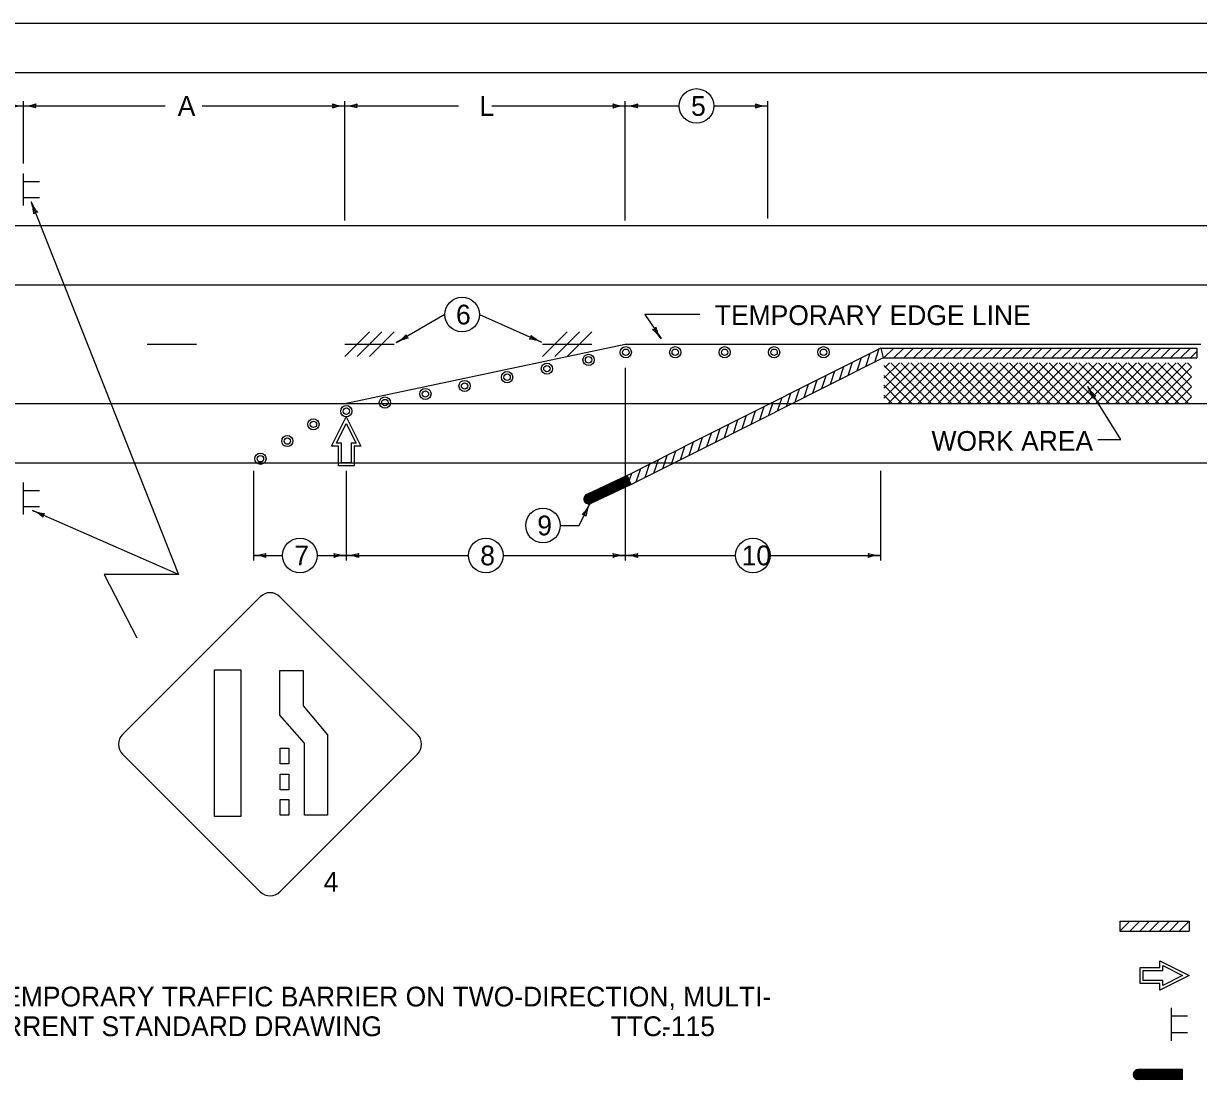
# Model space of a CAD drawing. Extents: x 998.8 to 1036.8, y 999 to 1022.5.
# Drawn here: x 1018.55 to 1030.44, y 1011.32 to 1022 of the extents above; entities that cross this region are included whole.
import ezdxf

# ---------------------------------------------------------------- set-up
doc = ezdxf.new("R2010")
doc.units = 0
for name, color, linetype in [('Level 1', 7, 'Continuous'), ('Level 10', 7, 'Continuous'), ('Level 14', 7, 'Continuous')]:
    doc.layers.add(name, color=color, linetype=linetype)

msp = doc.modelspace()

# ---------------------------------------------------------------- linework, layer by layer
at = {"layer": 'Level 1'}
for p, q in [((1018.551, 1020.583), (1018.551, 1021.216)), ((1021.801, 1020.008), (1021.801, 1021.216)), ((1024.64, 1020.008), (1024.64, 1021.216)), ((1017.11, 1021.166), (1018.551, 1021.166)), ((1018.551, 1021.166), (1019.983, 1021.166)), ((1020.359, 1021.166), (1021.801, 1021.166)), ((1021.801, 1021.166), (1022.951, 1021.166)), ((1023.289, 1021.166), (1024.64, 1021.166)), ((1024.64, 1021.166), (1025.185, 1021.166)), ((1025.535, 1021.166), (1026.082, 1021.166)), ((1026.082, 1020.027), (1026.082, 1021.213)), ((1018.551, 1020.158), (1018.551, 1020.483)), ((1018.551, 1020.401), (1018.714, 1020.401)), ((1018.551, 1020.239), (1018.714, 1020.239)), ((1007.25, 1019.958), (1035.25, 1019.958)), ((1007.137, 1019.358), (1035.137, 1019.358)), ((1022.814, 1019.056), (1022.325, 1018.772)), ((1023.164, 1019.056), (1023.793, 1018.777)), ((1025.393, 1019.058), (1024.838, 1019.058)), ((1024.838, 1019.058), (1025.001, 1018.813)), ((1021.801, 1018.633), (1022.05, 1018.881)), ((1021.926, 1018.633), (1022.175, 1018.881)), ((1022.051, 1018.633), (1022.3, 1018.881)), ((1023.801, 1018.633), (1024.05, 1018.881)), ((1023.926, 1018.633), (1024.175, 1018.881)), ((1024.051, 1018.633), (1024.3, 1018.881)), ((1019.801, 1018.758), (1020.301, 1018.758)), ((1021.801, 1018.758), (1022.301, 1018.758)), ((1021.801, 1018.158), (1024.64, 1018.758)), ((1023.801, 1018.758), (1024.301, 1018.758)), ((1027.225, 1018.718), (1026.579, 1018.393)), ((1027.225, 1018.718), (1027.757, 1018.718)), ((1027.225, 1018.718), (1027.249, 1018.618)), ((1027.257, 1018.618), (1027.357, 1018.718)), ((1027.357, 1018.618), (1027.457, 1018.718)), ((1027.457, 1018.618), (1027.557, 1018.718)), ((1027.557, 1018.618), (1027.657, 1018.718)), ((1027.657, 1018.618), (1027.757, 1018.718)), ((1027.757, 1018.718), (1028.457, 1018.718)), ((1027.757, 1018.618), (1027.857, 1018.718)), ((1027.857, 1018.618), (1027.957, 1018.718)), ((1027.957, 1018.618), (1028.057, 1018.718)), ((1028.057, 1018.618), (1028.157, 1018.718)), ((1028.157, 1018.618), (1028.257, 1018.718)), ((1028.257, 1018.618), (1028.357, 1018.718)), ((1028.357, 1018.618), (1028.457, 1018.718)), ((1028.457, 1018.718), (1029.157, 1018.718)), ((1028.457, 1018.618), (1028.557, 1018.718)), ((1028.557, 1018.618), (1028.657, 1018.718)), ((1028.657, 1018.618), (1028.757, 1018.718)), ((1028.757, 1018.618), (1028.857, 1018.718)), ((1028.857, 1018.618), (1028.957, 1018.718)), ((1028.957, 1018.618), (1029.057, 1018.718)), ((1029.057, 1018.618), (1029.157, 1018.718)), ((1029.157, 1018.718), (1029.857, 1018.718)), ((1029.157, 1018.618), (1029.257, 1018.718)), ((1029.257, 1018.618), (1029.357, 1018.718)), ((1029.357, 1018.618), (1029.457, 1018.718)), ((1029.457, 1018.618), (1029.557, 1018.718)), ((1029.557, 1018.618), (1029.657, 1018.718)), ((1029.657, 1018.618), (1029.757, 1018.718)), ((1029.757, 1018.618), (1029.857, 1018.718)), ((1029.857, 1018.718), (1030.423, 1018.718)), ((1029.857, 1018.618), (1029.957, 1018.718)), ((1029.957, 1018.618), (1030.057, 1018.718)), ((1030.057, 1018.618), (1030.157, 1018.718)), ((1030.157, 1018.618), (1030.257, 1018.718)), ((1030.257, 1018.618), (1030.357, 1018.718)), ((1030.423, 1018.718), (1030.423, 1018.618)), ((1027.249, 1018.618), (1026.624, 1018.304)), ((1027.026, 1018.618), (1026.981, 1018.483)), ((1027.115, 1018.663), (1027.071, 1018.528)), ((1027.204, 1018.708), (1027.16, 1018.573)), ((1027.249, 1018.618), (1027.249, 1018.618)), ((1027.249, 1018.618), (1027.757, 1018.618)), ((1027.757, 1018.618), (1028.457, 1018.618)), ((1028.457, 1018.618), (1029.157, 1018.618)), ((1029.157, 1018.618), (1029.857, 1018.618)), ((1029.857, 1018.618), (1030.423, 1018.618)), ((1030.357, 1018.618), (1030.423, 1018.684)), ((1024.64, 1018.516), (1024.64, 1016.57)), ((1026.758, 1018.483), (1026.713, 1018.349)), ((1026.847, 1018.528), (1026.803, 1018.394)), ((1026.936, 1018.573), (1026.892, 1018.438)), ((1027.255, 1018.312), (1027.513, 1018.569)), ((1027.255, 1018.212), (1027.613, 1018.569)), ((1027.255, 1018.412), (1027.413, 1018.569)), ((1027.639, 1018.158), (1027.255, 1018.541)), ((1027.264, 1018.52), (1027.313, 1018.569)), ((1027.301, 1018.158), (1027.713, 1018.569)), ((1027.739, 1018.158), (1027.328, 1018.569)), ((1027.401, 1018.158), (1027.813, 1018.569)), ((1027.839, 1018.158), (1027.428, 1018.569)), ((1027.501, 1018.158), (1027.913, 1018.569)), ((1027.939, 1018.158), (1027.528, 1018.569)), ((1027.601, 1018.158), (1028.013, 1018.569)), ((1028.039, 1018.158), (1027.628, 1018.569)), ((1027.701, 1018.158), (1028.113, 1018.569)), ((1028.139, 1018.158), (1027.728, 1018.569)), ((1027.801, 1018.158), (1028.213, 1018.569)), ((1028.239, 1018.158), (1027.828, 1018.569)), ((1027.901, 1018.158), (1028.313, 1018.569)), ((1028.339, 1018.158), (1027.928, 1018.569)), ((1028.001, 1018.158), (1028.413, 1018.569)), ((1028.439, 1018.158), (1028.028, 1018.569)), ((1028.101, 1018.158), (1028.513, 1018.569)), ((1028.539, 1018.158), (1028.128, 1018.569)), ((1028.201, 1018.158), (1028.613, 1018.569)), ((1028.639, 1018.158), (1028.228, 1018.569)), ((1028.301, 1018.158), (1028.713, 1018.569)), ((1028.739, 1018.158), (1028.328, 1018.569)), ((1028.401, 1018.158), (1028.813, 1018.569)), ((1028.839, 1018.158), (1028.428, 1018.569)), ((1028.501, 1018.158), (1028.913, 1018.569)), ((1028.939, 1018.158), (1028.528, 1018.569)), ((1028.601, 1018.158), (1029.013, 1018.569)), ((1029.039, 1018.158), (1028.628, 1018.569)), ((1028.701, 1018.158), (1029.113, 1018.569)), ((1029.139, 1018.158), (1028.728, 1018.569)), ((1028.801, 1018.158), (1029.213, 1018.569)), ((1029.239, 1018.158), (1028.828, 1018.569)), ((1028.901, 1018.158), (1029.313, 1018.569)), ((1029.339, 1018.158), (1028.928, 1018.569)), ((1029.001, 1018.158), (1029.413, 1018.569)), ((1029.439, 1018.158), (1029.028, 1018.569)), ((1029.101, 1018.158), (1029.513, 1018.569)), ((1029.539, 1018.158), (1029.128, 1018.569)), ((1029.201, 1018.158), (1029.613, 1018.569)), ((1029.639, 1018.158), (1029.228, 1018.569)), ((1029.301, 1018.158), (1029.713, 1018.569)), ((1029.739, 1018.158), (1029.328, 1018.569)), ((1029.401, 1018.158), (1029.813, 1018.569)), ((1029.839, 1018.158), (1029.428, 1018.569)), ((1029.501, 1018.158), (1029.913, 1018.569)), ((1029.939, 1018.158), (1029.528, 1018.569)), ((1029.601, 1018.158), (1030.013, 1018.569)), ((1030.039, 1018.158), (1029.628, 1018.569)), ((1029.701, 1018.158), (1030.113, 1018.569)), ((1030.139, 1018.158), (1029.728, 1018.569)), ((1029.801, 1018.158), (1030.213, 1018.569)), ((1030.239, 1018.158), (1029.828, 1018.569)), ((1029.901, 1018.158), (1030.313, 1018.569)), ((1030.339, 1018.158), (1029.928, 1018.569)), ((1030.001, 1018.158), (1030.369, 1018.525)), ((1030.369, 1018.228), (1030.028, 1018.569)), ((1030.369, 1018.228), (1030.028, 1018.569)), ((1030.369, 1018.328), (1030.128, 1018.569)), ((1030.369, 1018.428), (1030.228, 1018.569)), ((1030.369, 1018.528), (1030.328, 1018.569)), ((1026.579, 1018.393), (1025.954, 1018.079)), ((1026.579, 1018.393), (1026.535, 1018.259)), ((1026.668, 1018.438), (1026.624, 1018.304)), ((1027.539, 1018.158), (1027.255, 1018.441)), ((1030.101, 1018.158), (1030.369, 1018.425)), ((1026.624, 1018.304), (1025.998, 1017.989)), ((1026.311, 1018.258), (1026.266, 1018.124)), ((1026.4, 1018.303), (1026.356, 1018.169)), ((1026.49, 1018.348), (1026.445, 1018.214)), ((1027.439, 1018.158), (1027.255, 1018.341)), ((1029.652, 1017.794), (1029.318, 1018.327)), ((1030.201, 1018.158), (1030.369, 1018.325)), ((1007.378, 1018.158), (1035.378, 1018.158)), ((1026.132, 1018.168), (1026.088, 1018.034)), ((1026.222, 1018.213), (1026.177, 1018.079)), ((1027.339, 1018.158), (1027.255, 1018.242)), ((1030.301, 1018.158), (1030.369, 1018.225)), ((1025.953, 1018.079), (1025.328, 1017.764)), ((1025.864, 1018.034), (1025.82, 1017.899)), ((1025.953, 1018.079), (1025.909, 1017.944)), ((1026.043, 1018.124), (1025.998, 1017.989)), ((1025.998, 1017.989), (1025.373, 1017.675)), ((1025.596, 1017.899), (1025.552, 1017.765)), ((1025.685, 1017.944), (1025.641, 1017.809)), ((1025.775, 1017.989), (1025.73, 1017.854)), ((1025.417, 1017.809), (1025.373, 1017.675)), ((1025.507, 1017.854), (1025.462, 1017.72)), ((1029.421, 1017.794), (1029.652, 1017.794)), ((1025.328, 1017.764), (1024.703, 1017.45)), ((1025.373, 1017.675), (1024.747, 1017.36)), ((1025.149, 1017.674), (1025.105, 1017.54)), ((1025.239, 1017.719), (1025.194, 1017.585)), ((1025.328, 1017.764), (1025.284, 1017.63)), ((1007.25, 1017.558), (1035.25, 1017.558)), ((1021.867, 1017.555), (1021.767, 1017.555)), ((1024.881, 1017.539), (1024.837, 1017.405)), ((1024.971, 1017.584), (1024.926, 1017.45)), ((1025.06, 1017.629), (1025.015, 1017.495)), ((1020.877, 1017.475), (1020.877, 1016.57)), ((1021.897, 1017.525), (1021.737, 1017.525)), ((1021.817, 1017.475), (1021.817, 1016.57)), ((1024.661, 1017.418), (1024.226, 1017.215)), ((1024.657, 1017.427), (1024.249, 1017.237)), ((1024.702, 1017.45), (1024.657, 1017.427)), ((1024.699, 1017.336), (1024.657, 1017.427)), ((1024.702, 1017.45), (1024.68, 1017.382)), ((1024.792, 1017.495), (1024.747, 1017.36)), ((1027.222, 1017.475), (1027.222, 1016.57)), ((1018.551, 1017.033), (1018.551, 1017.358)), ((1024.67, 1017.4), (1024.22, 1017.19)), ((1024.666, 1017.409), (1024.221, 1017.202)), ((1024.674, 1017.391), (1024.222, 1017.18)), ((1024.678, 1017.381), (1024.225, 1017.17)), ((1024.682, 1017.372), (1024.23, 1017.162)), ((1024.687, 1017.363), (1024.237, 1017.154)), ((1024.691, 1017.354), (1024.247, 1017.147)), ((1024.695, 1017.345), (1024.26, 1017.142)), ((1024.699, 1017.336), (1024.292, 1017.146)), ((1024.747, 1017.36), (1024.702, 1017.337)), ((1018.551, 1017.276), (1018.714, 1017.276)), ((1027.222, 1017.2), (1027.222, 1017.2)), ((1018.551, 1017.114), (1018.714, 1017.114)), ((1020.118, 1016.428), (1018.642, 1017.076)), ((1020.877, 1016.62), (1021.172, 1016.62)), ((1021.522, 1016.62), (1021.817, 1016.62)), ((1021.817, 1016.62), (1023.054, 1016.62)), ((1023.404, 1016.62), (1024.64, 1016.62)), ((1024.64, 1016.62), (1025.756, 1016.62)), ((1026.106, 1016.62), (1027.222, 1016.62)), ((1019.553, 1014.81), (1020.946, 1016.202)), ((1022.537, 1014.81), (1021.144, 1016.202)), ((1021.144, 1015.005), (1021.144, 1015.456)), ((1021.144, 1015.456), (1021.382, 1015.456)), ((1021.382, 1015.456), (1021.382, 1015.1)), ((1021.382, 1015.1), (1021.628, 1014.805)), ((1021.394, 1014.721), (1021.144, 1015.005)), ((1021.628, 1014.805), (1021.628, 1013.993)), ((1021.394, 1013.993), (1021.394, 1014.721)), ((1020.946, 1013.219), (1019.553, 1014.611)), ((1021.144, 1013.219), (1022.537, 1014.611)), ((1021.628, 1013.993), (1021.394, 1013.993)), ((1029.645, 1012.921), (1030.345, 1012.921)), ((1029.645, 1012.821), (1029.745, 1012.921)), ((1029.645, 1012.921), (1029.645, 1012.821)), ((1029.745, 1012.821), (1029.845, 1012.921)), ((1029.845, 1012.821), (1029.945, 1012.921)), ((1029.945, 1012.821), (1030.045, 1012.921)), ((1030.045, 1012.821), (1030.145, 1012.921)), ((1030.145, 1012.821), (1030.245, 1012.921)), ((1030.245, 1012.821), (1030.345, 1012.921)), ((1030.345, 1012.921), (1030.345, 1012.821)), ((1029.645, 1012.821), (1030.345, 1012.821)), ((1029.848, 1012.291), (1029.848, 1012.451)), ((1029.878, 1012.321), (1029.878, 1012.421)), ((1030.162, 1012.045), (1030.162, 1011.712)), ((1030.162, 1011.962), (1030.328, 1011.962)), ((1030.162, 1011.795), (1030.328, 1011.795)), ((1030.279, 1011.37), (1029.779, 1011.37)), ((1030.279, 1011.38), (1029.78, 1011.38)), ((1030.279, 1011.36), (1029.78, 1011.36)), ((1030.279, 1011.39), (1029.783, 1011.39)), ((1030.279, 1011.35), (1029.783, 1011.35)), ((1030.279, 1011.4), (1029.789, 1011.4)), ((1030.279, 1011.41), (1029.799, 1011.41)), ((1030.279, 1011.42), (1029.829, 1011.42)), ((1030.279, 1011.32), (1030.279, 1011.42)), ((1030.279, 1011.34), (1029.789, 1011.34)), ((1030.279, 1011.33), (1029.799, 1011.33)), ((1030.279, 1011.32), (1029.829, 1011.32))]:
    msp.add_line(p, q, dxfattribs=at)
for points in [[(1018.629, 1020.197), (1020.118, 1016.428), (1019.367, 1016.428), (1019.697, 1015.787)], [(1024.64, 1018.758), (1027.309, 1018.758), (1030.462, 1018.758)], [(1021.737, 1017.525), (1021.737, 1017.725), (1021.668, 1017.725), (1021.817, 1018.022)], [(1021.817, 1018.022), (1021.965, 1017.725), (1021.897, 1017.725), (1021.897, 1017.525)], [(1021.767, 1017.555), (1021.767, 1017.555), (1021.767, 1017.755), (1021.717, 1017.755), (1021.817, 1017.955)], [(1021.817, 1017.955), (1021.917, 1017.755), (1021.867, 1017.755), (1021.867, 1017.555)], [(1021.917, 1017.755), (1021.917, 1017.755)], [(1023.982, 1016.923), (1024.174, 1016.923), (1024.278, 1017.137)], [(1029.848, 1012.451), (1030.048, 1012.451), (1030.048, 1012.52), (1030.345, 1012.371)], [(1029.878, 1012.421), (1029.878, 1012.421), (1030.078, 1012.421), (1030.078, 1012.471), (1030.278, 1012.371)], [(1030.345, 1012.371), (1030.048, 1012.223), (1030.048, 1012.291), (1029.848, 1012.291)], [(1030.278, 1012.371), (1030.078, 1012.271), (1030.078, 1012.321), (1029.878, 1012.321)], [(1030.078, 1012.271), (1030.078, 1012.271)]]:
    msp.add_lwpolyline(points, dxfattribs=at)
for points in [[(1020.484, 1015.463), (1020.749, 1015.463), (1020.749, 1013.98), (1020.484, 1013.98)], [(1021.148, 1014.671), (1021.237, 1014.671), (1021.237, 1014.511), (1021.148, 1014.511)], [(1021.148, 1014.408), (1021.237, 1014.408), (1021.237, 1014.248), (1021.148, 1014.248)], [(1021.148, 1014.153), (1021.237, 1014.153), (1021.237, 1013.993), (1021.148, 1013.993)]]:
    msp.add_lwpolyline(points, close=True, dxfattribs=at)
for centre, radius in [((1025.36, 1021.166), 0.175), ((1022.989, 1019.056), 0.175), ((1024.645, 1018.675), 0.0569), ((1025.145, 1018.675), 0.0569), ((1025.645, 1018.675), 0.0569), ((1026.145, 1018.675), 0.0569), ((1026.645, 1018.675), 0.0569), ((1024.268, 1018.598), 0.0569), ((1024.268, 1018.598), 0.0325), ((1024.645, 1018.675), 0.0325), ((1025.145, 1018.675), 0.0325), ((1025.645, 1018.675), 0.0325), ((1026.145, 1018.675), 0.0325), ((1026.645, 1018.675), 0.0325), ((1023.847, 1018.509), 0.0569), ((1023.847, 1018.509), 0.0325), ((1023.014, 1018.334), 0.0569), ((1023.014, 1018.334), 0.0325), ((1023.444, 1018.423), 0.0569), ((1023.444, 1018.423), 0.0325), ((1022.617, 1018.253), 0.0569), ((1022.617, 1018.253), 0.0325), ((1021.817, 1018.079), 0.0569), ((1022.208, 1018.166), 0.0569), ((1022.208, 1018.166), 0.0325), ((1021.817, 1018.079), 0.0325), ((1021.484, 1017.946), 0.0569), ((1021.484, 1017.946), 0.0325), ((1021.22, 1017.777), 0.0569), ((1021.22, 1017.777), 0.0325), ((1020.948, 1017.598), 0.0569), ((1020.948, 1017.598), 0.0325), ((1023.807, 1016.923), 0.175), ((1021.347, 1016.62), 0.175), ((1023.229, 1016.62), 0.175), ((1025.931, 1016.62), 0.175)]:
    msp.add_circle(centre, radius, dxfattribs=at)
for centre, radius, start, end in [((1018.551, 1021.557), 0.391, 251.3472, 269.9939), ((1018.551, 1020.775), 0.391, 90, 108.6688), ((1018.551, 1021.557), 0.391, 270, 288.6688), ((1018.551, 1020.775), 0.391, 89.9878, 90), ((1018.551, 1020.775), 0.391, 71.3472, 89.9939), ((1018.551, 1021.557), 0.391, 269.9878, 270), ((1018.7, 1021.166), 0.0313, 138.7746, 220.8913), ((1021.653, 1021.166), 0.0313, 318.7746, 40.8913), ((1021.801, 1021.557), 0.391, 251.3472, 269.9939), ((1021.801, 1020.775), 0.391, 90, 108.6688), ((1021.801, 1021.557), 0.391, 270, 288.6688), ((1021.801, 1020.775), 0.391, 89.9878, 90), ((1021.801, 1020.775), 0.391, 71.3472, 89.9939), ((1021.801, 1021.557), 0.391, 269.9878, 270), ((1021.95, 1021.166), 0.0313, 138.7746, 220.8913), ((1024.492, 1021.166), 0.0313, 318.7746, 40.8913), ((1024.64, 1021.557), 0.391, 251.3472, 269.9939), ((1024.64, 1020.775), 0.391, 90, 108.6688), ((1024.64, 1021.557), 0.391, 270, 288.6688), ((1024.64, 1020.775), 0.391, 89.9878, 90), ((1024.64, 1020.775), 0.391, 71.3472, 89.9939), ((1024.64, 1021.557), 0.391, 269.9878, 270), ((1024.789, 1021.166), 0.0313, 138.7746, 220.8913), ((1025.933, 1021.166), 0.0313, 318.7746, 40.8913), ((1026.082, 1021.557), 0.391, 251.3472, 269.9939), ((1026.082, 1020.775), 0.391, 90, 108.6688), ((1026.082, 1020.775), 0.391, 89.9878, 90), ((1018.992, 1020.341), 0.391, 201.563, 220.2317), ((1018.265, 1020.054), 0.391, 2.9101, 21.5568), ((1018.992, 1020.341), 0.391, 201.5507, 201.563), ((1018.683, 1020.059), 0.0313, 70.3375, 152.4542), ((1022.129, 1019.11), 0.391, 300.1725, 318.8413), ((1022.454, 1018.846), 0.0312, 168.9471, 251.0638), ((1023.657, 1018.837), 0.0312, 294.8741, 16.9908), ((1023.951, 1019.134), 0.391, 227.4467, 246.0934), ((1024.919, 1018.936), 0.0312, 262.4332, 344.5499), ((1024.676, 1018.596), 0.391, 33.6586, 52.3274), ((1025.326, 1019.029), 0.391, 195.0058, 213.6525), ((1022.522, 1018.434), 0.391, 101.5197, 120.1664), ((1022.129, 1019.11), 0.391, 300.1603, 300.1725), ((1023.634, 1018.42), 0.391, 66.0995, 84.7683), ((1023.634, 1018.42), 0.391, 66.0873, 66.0995), ((1024.676, 1018.596), 0.391, 33.6464, 33.6586), ((1029.648, 1018.535), 0.391, 212.1389, 230.8077), ((1028.987, 1018.119), 0.391, 13.4861, 32.1328), ((1029.648, 1018.535), 0.391, 212.1267, 212.1389), ((1029.397, 1018.201), 0.0312, 80.9135, 163.0302), ((1024.27, 1017.191), 0.05, 115, 295), ((1018.799, 1017.433), 0.391, 246.3192, 264.988), ((1018.485, 1016.718), 0.391, 47.6664, 66.3131), ((1018.799, 1017.433), 0.391, 246.307, 246.3192), ((1023.926, 1017.307), 0.391, 315.5267, 334.1735), ((1024.629, 1016.967), 0.391, 154.1796, 172.8484), ((1024.629, 1016.967), 0.391, 154.1674, 154.1796), ((1018.778, 1017.016), 0.0313, 115.0938, 197.2105), ((1024.213, 1017.003), 0.0313, 22.9542, 105.0709), ((1020.877, 1017.011), 0.391, 270, 288.6688), ((1020.877, 1016.229), 0.391, 71.3472, 89.9939), ((1020.877, 1017.011), 0.391, 269.9878, 270), ((1021.026, 1016.62), 0.0313, 138.7746, 220.8913), ((1021.669, 1016.62), 0.0313, 318.7746, 40.8913), ((1021.817, 1017.011), 0.391, 251.3472, 269.9939), ((1021.817, 1016.229), 0.391, 90, 108.6688), ((1021.817, 1017.011), 0.391, 270, 288.6688), ((1021.817, 1016.229), 0.391, 71.3472, 89.9939), ((1021.817, 1017.011), 0.391, 269.9878, 270), ((1021.817, 1016.229), 0.391, 89.9878, 90), ((1021.966, 1016.62), 0.0313, 138.7746, 220.8913), ((1024.492, 1016.62), 0.0313, 318.7746, 40.8913), ((1024.64, 1017.011), 0.391, 251.3472, 269.9939), ((1024.64, 1016.229), 0.391, 90, 108.6688), ((1024.64, 1017.011), 0.391, 270, 288.6688), ((1024.64, 1016.229), 0.391, 89.9878, 90), ((1024.64, 1016.229), 0.391, 71.3472, 89.9939), ((1024.64, 1017.011), 0.391, 269.9878, 270), ((1024.789, 1016.62), 0.0313, 138.7746, 220.8913), ((1027.073, 1016.62), 0.0313, 318.7746, 40.8913), ((1027.222, 1017.011), 0.391, 251.3472, 269.9939), ((1027.222, 1016.229), 0.391, 90, 108.6688), ((1027.222, 1016.229), 0.391, 89.9878, 90), ((1021.045, 1016.102), 0.141, 45.0001, 134.9999), ((1019.653, 1014.71), 0.141, 134.9999, 225.0001), ((1022.437, 1014.71), 0.141, 314.9999, 45.0001), ((1021.045, 1013.318), 0.141, 225.0001, 314.9999), ((1029.829, 1011.37), 0.05, 90, 270)]:
    msp.add_arc(centre, radius, start, end, dxfattribs=at)
at = {"layer": 'Level 10'}
msp.add_line((1035.5, 1021.5), (1007, 1021.5), dxfattribs=at)
at = {"layer": 'Level 14'}
msp.add_line((1036, 1022), (1000, 1022), dxfattribs=at)

# ---------------------------------------------------------------- texts
at = {"layer": 'Level 1'}
for s, p in [('A', (1020.111, 1021.066)), ('L', (1023.164, 1021.066)), ('5', (1025.305, 1021.066)), ('6', (1022.927, 1018.956)), ('TEMPORARY EDGE LINE', (1025.546, 1018.95)), ('WORK AREA', (1027.738, 1017.678)), ('9', (1023.749, 1016.823)), ('7', (1021.291, 1016.52)), ('8', (1023.172, 1016.52)), ('10', (1025.817, 1016.52)), ('4', (1021.588, 1013.219)), ('THIS DRAWING APPLIES TO LANE CLOSURES OF LEFT OR RIGHT LANES USING TEMPORARY TRAFFIC BARRIER ON TWO-DIRECTION, MULTI-', (1007.75, 1012.058)), ('LANE HIGHWAYS. IF TEMPORARY TRAFFIC BARRIER IS NOT USED, REFER TO CURRENT STANDARD DRAWING ', (1007.75, 1011.758)), ('TTC-115', (1024.492, 1011.758)), ('      .', (1024.55, 1011.758))]:
    msp.add_text(s, height=0.2, dxfattribs=at).set_placement(p)

doc.saveas('drawing.dxf')
